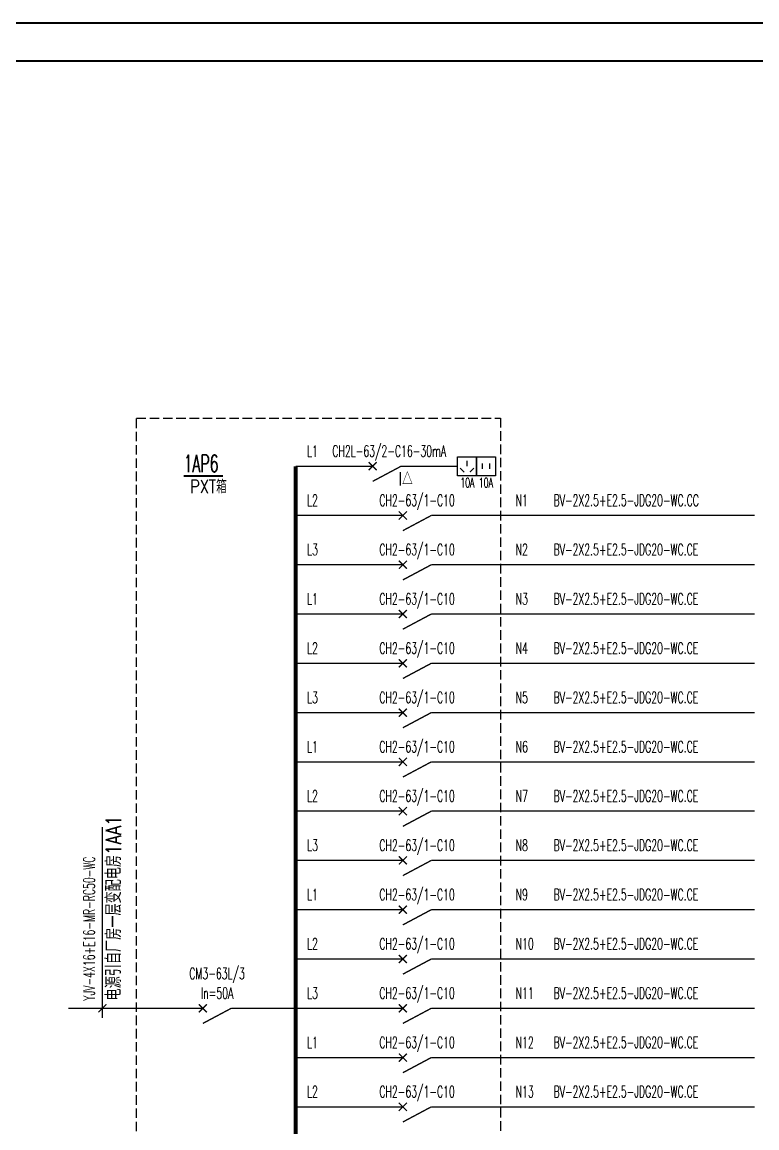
# Model space of a CAD drawing. Extents: x -1396510 to 1250330, y -1892470 to 1623980.
# Drawn here: x -604447 to -585067, y -1454875 to -1425705 of the extents above; entities that cross this region are included whole.
import ezdxf
from ezdxf.enums import TextEntityAlignment as Align

# ---------------------------------------------------------------- set-up
doc = ezdxf.new("R2010")
doc.units = 0
doc.header["$LTSCALE"] = 1000
doc.header["$MEASUREMENT"] = 0
doc.linetypes.add('DASH', pattern=[0.35, 0.25, -0.1])
doc.layers.get('Defpoints').update_dxf_attribs({"color": 210})
for name, color, linetype in [('0-cxFrame', 155, 'Continuous'), ('TEL_SYMB', 3, 'Continuous'), ('TEL_TEXT', 7, 'Continuous'), ('电气系统图', 7, 'Continuous')]:
    doc.layers.add(name, color=color, linetype=linetype)
doc.layers.add('0-cxText', color=131, linetype='Continuous', lineweight=25)
doc.styles.add('_TEL_DIM', font='SIMPLEX', dxfattribs={"width": 0.8, "height": 3.5, "bigfont": 'HZTXT'})
doc.styles.add('cx_tuming', font='simhei.ttf')
doc.styles.add('cx_tuqian1', font='')
doc.styles.add('黑体', font='simhei.ttf', dxfattribs={"height": 12})
doc.styles.get('cx_tuqian1').set_extended_font_data('SimSun')

# ---------------------------------------------------------------- blocks, each defined once
blk = doc.blocks.new('TK22.A1 L(Dragon)')
at = {"layer": '0-cxFrame', "color": 7, "const_width": 0.5}
blk.add_lwpolyline([(0, 0), (-841, 0), (-841, 594), (0, 594)], close=True, dxfattribs=at)
at = {"layer": '0-cxFrame', "const_width": 0.5}
blk.add_lwpolyline([(-80, 10), (-821, 10), (-821, 584), (-80, 584)], close=True, dxfattribs=at)
at = {"style": '黑体', "flags": 4}
blk.add_attdef('图幅', text='', height=3.3, dxfattribs=at).set_placement((-40, 3), align=Align.RIGHT)
at = {"layer": '0-cxText', "flags": 4}
for tag, height, style, p in [('建设单位', 3.5, 'cx_tuming', (-45, 240)), ('项目名称', 3.5, 'cx_tuming', (-45, 210)), ('子项名称', 3.5, 'cx_tuming', (-45, 180)), ('工程编号', 3.3, 'cx_tuqian1', (-35, 165)), ('图名1', 3.5, 'cx_tuming', (-45, 87)), ('图名2', 3.5, 'cx_tuming', (-45, 79)), ('图名3', 3.5, 'cx_tuming', (-45, 71)), ('出图日期', 3.3, 'cx_tuqian1', (-39, 60)), ('专业', 3.3, 'cx_tuqian1', (-55, 52)), ('图号', 3.3, 'cx_tuqian1', (-55, 44)), ('版次', 3.3, 'cx_tuqian1', (-20, 44))]:
    blk.add_attdef(tag, text='', height=height, dxfattribs=dict(at, style=style)).set_placement(p, align=Align.MIDDLE)
at = {"layer": 'Defpoints', "color": 6, "flags": 4}
for tag, height, style, p in [('tufu', 3.3, '黑体', (-12, 12)), ('dwfname', 4, 'cx_tuqian1', (-80, 3))]:
    blk.add_attdef(tag, text='', height=height, dxfattribs=dict(at, style=style)).set_placement(p, align=Align.RIGHT)

msp = doc.modelspace()

# ---------------------------------------------------------------- linework, layer by layer
at = {"layer": 'TEL_SYMB', "const_width": 52.5}
msp.add_lwpolyline([(-600183.3, -1437679.3), (-599145.1, -1437679.3)], dxfattribs=at)
at = {"layer": '电气系统图', "color": 1, "linetype": 'DASH'}
for p, q in [((-601430, -1436149.5), (-591830, -1436149.5)), ((-601430, -1465813.7), (-601430, -1436149.5)), ((-591830, -1436149.5), (-591830, -1465813.7))]:
    msp.add_line(p, q, dxfattribs=at)
at = {"layer": '电气系统图'}
msp.add_line((-602330, -1451970), (-602330, -1446939.4), dxfattribs=at)
for points in [[(-592962.5, -1437170), (-592462.5, -1437170), (-592462.5, -1437670), (-592962.5, -1437670)], [(-592462.5, -1437170), (-591962.5, -1437170), (-591962.5, -1437670), (-592462.5, -1437670)]]:
    msp.add_lwpolyline(points, close=True, dxfattribs=at)
for points, const_width in [([(-597230, -1464720), (-597230, -1437420)], 105), ([(-597230, -1437420), (-595201, -1437420)], 35), ([(-595307.1, -1437526.1), (-595094.9, -1437313.9)], 35), ([(-595307.1, -1437313.9), (-595094.9, -1437526.1)], 35), ([(-594451, -1437420), (-595201, -1437820)], 35), ([(-594451, -1437420), (-592962.5, -1437420)], 35), ([(-592893.6, -1437472), (-592787.5, -1437578)], 35), ([(-592712.5, -1437270), (-592712.5, -1437420)], 35), ([(-592531.5, -1437472), (-592637.5, -1437578)], 35), ([(-592312.5, -1437345), (-592312.5, -1437495)], 35), ([(-592112.5, -1437345), (-592112.5, -1437495)], 35), ([(-594511.1, -1438826.1), (-594299, -1438613.9)], 35), ([(-594511.1, -1438613.9), (-594299, -1438826.1)], 35), ([(-597230, -1438720), (-594405, -1438720)], 35), ([(-593655, -1438720), (-594405, -1439120)], 35), ([(-593655, -1438720), (-585130, -1438720)], 35), ([(-597230, -1440020), (-594405, -1440020)], 35), ([(-594511.1, -1440126.1), (-594299, -1439913.9)], 35), ([(-594511.1, -1439913.9), (-594299, -1440126.1)], 35), ([(-593655, -1440020), (-594405, -1440420)], 35), ([(-593655, -1440020), (-585130, -1440020)], 35), ([(-594511.1, -1441426.1), (-594299, -1441213.9)], 35), ([(-594511.1, -1441213.9), (-594299, -1441426.1)], 35), ([(-597230, -1441320), (-594405, -1441320)], 35), ([(-593655, -1441320), (-594405, -1441720)], 35), ([(-593655, -1441320), (-585130, -1441320)], 35), ([(-597230, -1442620), (-594405, -1442620)], 35), ([(-594511.1, -1442726.1), (-594299, -1442513.9)], 35), ([(-594511.1, -1442513.9), (-594299, -1442726.1)], 35), ([(-593655, -1442620), (-594405, -1443020)], 35), ([(-593655, -1442620), (-585130, -1442620)], 35), ([(-597230, -1443920), (-594405, -1443920)], 35), ([(-594511.1, -1444026.1), (-594299, -1443813.9)], 35), ([(-594511.1, -1443813.9), (-594299, -1444026.1)], 35), ([(-593655, -1443920), (-594405, -1444320)], 35), ([(-593655, -1443920), (-585130, -1443920)], 35), ([(-597230, -1445220), (-594405, -1445220)], 35), ([(-594511.1, -1445326.1), (-594299, -1445113.9)], 35), ([(-594511.1, -1445113.9), (-594299, -1445326.1)], 35), ([(-593655, -1445220), (-594405, -1445620)], 35), ([(-593655, -1445220), (-585130, -1445220)], 35), ([(-597230, -1446520), (-594405, -1446520)], 35), ([(-594511.1, -1446626.1), (-594299, -1446413.9)], 35), ([(-594511.1, -1446413.9), (-594299, -1446626.1)], 35), ([(-593655, -1446520), (-594405, -1446920)], 35), ([(-593655, -1446520), (-585130, -1446520)], 35), ([(-594511.1, -1447926.1), (-594299, -1447713.9)], 35), ([(-594511.1, -1447713.9), (-594299, -1447926.1)], 35), ([(-597230, -1447820), (-594405, -1447820)], 35), ([(-593655, -1447820), (-594405, -1448220)], 35), ([(-593655, -1447820), (-585130, -1447820)], 35), ([(-597230, -1449120), (-594405, -1449120)], 35), ([(-594511.1, -1449226.1), (-594299, -1449013.9)], 35), ([(-594511.1, -1449013.9), (-594299, -1449226.1)], 35), ([(-593655, -1449120), (-594405, -1449520)], 35), ([(-593655, -1449120), (-585130, -1449120)], 35), ([(-594511.1, -1450526.1), (-594299, -1450313.9)], 35), ([(-594511.1, -1450313.9), (-594299, -1450526.1)], 35), ([(-597230, -1450420), (-594405, -1450420)], 35), ([(-593655, -1450420), (-594405, -1450820)], 35), ([(-593655, -1450420), (-585130, -1450420)], 35), ([(-603230, -1451720), (-599680, -1451720)], 35), ([(-602436.1, -1451826.1), (-602224, -1451613.9)], 35), ([(-599786.1, -1451826.1), (-599574, -1451613.9)], 35), ([(-599786.1, -1451613.9), (-599574, -1451826.1)], 35), ([(-598930, -1451720), (-599680, -1452120)], 35), ([(-597230, -1451720), (-598930, -1451720)], 35), ([(-597230, -1451720), (-594405, -1451720)], 35), ([(-594511.1, -1451826.1), (-594299, -1451613.9)], 35), ([(-594511.1, -1451613.9), (-594299, -1451826.1)], 35), ([(-593655, -1451720), (-594405, -1452120)], 35), ([(-593655, -1451720), (-585130, -1451720)], 35), ([(-594511.1, -1453126.1), (-594299, -1452913.9)], 35), ([(-594511.1, -1452913.9), (-594299, -1453126.1)], 35), ([(-597230, -1453020), (-594405, -1453020)], 35), ([(-593655, -1453020), (-594405, -1453420)], 35), ([(-593655, -1453020), (-585130, -1453020)], 35), ([(-597230, -1454320), (-594405, -1454320)], 35), ([(-594511.1, -1454426.1), (-594299, -1454213.9)], 35), ([(-594511.1, -1454213.9), (-594299, -1454426.1)], 35), ([(-593655, -1454320), (-594405, -1454720)], 35), ([(-593655, -1454320), (-585130, -1454320)], 35)]:
    msp.add_lwpolyline(points, dxfattribs=dict(at, const_width=const_width))

# ---------------------------------------------------------------- block references
at = {"layer": '0-cxFrame', "xscale": 100, "yscale": 100, "zscale": 100}
msp.add_blockref('TK22.A1 L(Dragon)', (-573510, -1485130), dxfattribs=at)

# ---------------------------------------------------------------- texts
at = {"layer": 'TEL_SYMB', "color": 7, "style": '_TEL_DIM', "width": 0.6}
msp.add_text('1AP6', height=450, dxfattribs=at).set_placement((-600183.3, -1437574.3))
at = {"layer": 'TEL_TEXT', "style": '_TEL_DIM', "width": 0.8}
for s, p in [('PXT箱', (-600014.4, -1438133.4)), ('I△', (-594521.1, -1437927.5))]:
    msp.add_text(s, height=350, dxfattribs=at).set_placement(p)
at = {"layer": '电气系统图', "style": '_TEL_DIM', "width": 0.6}
for s, height, p in [('L1', 300, (-596930, -1437170)), ('L1', 300, (-596930, -1437170)), ('10A', 250, (-592889, -1437979)), ('10A', 250, (-592402, -1437979)), ('L2', 300, (-596930, -1438470)), ('N1', 300, (-591430, -1438470)), ('BV-2X2.5+E2.5-JDG20-WC.CC', 300, (-590430, -1438470)), ('L3', 300, (-596930, -1439770)), ('N2', 300, (-591430, -1439770)), ('BV-2X2.5+E2.5-JDG20-WC.CE', 300, (-590430, -1439770)), ('L1', 300, (-596930, -1441070)), ('N3', 300, (-591430, -1441070)), ('BV-2X2.5+E2.5-JDG20-WC.CE', 300, (-590430, -1441070)), ('L2', 300, (-596930, -1442370)), ('N4', 300, (-591430, -1442370)), ('BV-2X2.5+E2.5-JDG20-WC.CE', 300, (-590430, -1442370)), ('L3', 300, (-596930, -1443670)), ('N5', 300, (-591430, -1443670)), ('BV-2X2.5+E2.5-JDG20-WC.CE', 300, (-590430, -1443670)), ('L1', 300, (-596930, -1444970)), ('N6', 300, (-591430, -1444970)), ('BV-2X2.5+E2.5-JDG20-WC.CE', 300, (-590430, -1444970)), ('L2', 300, (-596930, -1446270)), ('N7', 300, (-591430, -1446270)), ('BV-2X2.5+E2.5-JDG20-WC.CE', 300, (-590430, -1446270)), ('L3', 300, (-596930, -1447570)), ('N8', 300, (-591430, -1447570)), ('BV-2X2.5+E2.5-JDG20-WC.CE', 300, (-590430, -1447570)), ('L1', 300, (-596930, -1448870)), ('N9', 300, (-591430, -1448870)), ('BV-2X2.5+E2.5-JDG20-WC.CE', 300, (-590430, -1448870)), ('L2', 300, (-596930, -1450170)), ('N10', 300, (-591430, -1450170)), ('BV-2X2.5+E2.5-JDG20-WC.CE', 300, (-590430, -1450170)), ('L3', 300, (-596930, -1451470)), ('N11', 300, (-591430, -1451470)), ('BV-2X2.5+E2.5-JDG20-WC.CE', 300, (-590430, -1451470)), ('L1', 300, (-596930, -1452770)), ('N12', 300, (-591430, -1452770)), ('BV-2X2.5+E2.5-JDG20-WC.CE', 300, (-590430, -1452770)), ('L2', 300, (-596930, -1454070)), ('N13', 300, (-591430, -1454070)), ('BV-2X2.5+E2.5-JDG20-WC.CE', 300, (-590430, -1454070))]:
    msp.add_text(s, height=height, dxfattribs=at).set_placement(p)
for s, p in [('CH2L-63/2-C16-30mA', (-594764.5, -1437170)), ('CH2-63/1-C10', (-594030, -1438470)), ('CH2-63/1-C10', (-594030, -1439770)), ('CH2-63/1-C10', (-594030, -1441070)), ('CH2-63/1-C10', (-594030, -1442370)), ('CH2-63/1-C10', (-594030, -1443670)), ('CH2-63/1-C10', (-594030, -1444970)), ('CH2-63/1-C10', (-594030, -1446270)), ('CH2-63/1-C10', (-594030, -1447570)), ('CH2-63/1-C10', (-594030, -1448870)), ('CH2-63/1-C10', (-594030, -1450170)), ('CM3-63L/3', (-599305, -1450952.7)), ('In=50A', (-599305, -1451470)), ('CH2-63/1-C10', (-594030, -1451470)), ('CH2-63/1-C10', (-594030, -1452770)), ('CH2-63/1-C10', (-594030, -1454070))]:
    msp.add_text(s, height=300, dxfattribs=at).set_placement(p, align=Align.CENTER)
at = {"layer": '电气系统图', "style": '_TEL_DIM'}
for s, height, width, p in [('电源引自厂房一层变配电房1AA1', 400, 0.8, (-601835.7, -1451514.1)), ('YJV-4X16+E16-MR-RC50-WC', 300, 0.6, (-602530, -1451520))]:
    msp.add_text(s, height=height, rotation=90, dxfattribs=dict(at, width=width)).set_placement(p)

doc.saveas('drawing.dxf')
